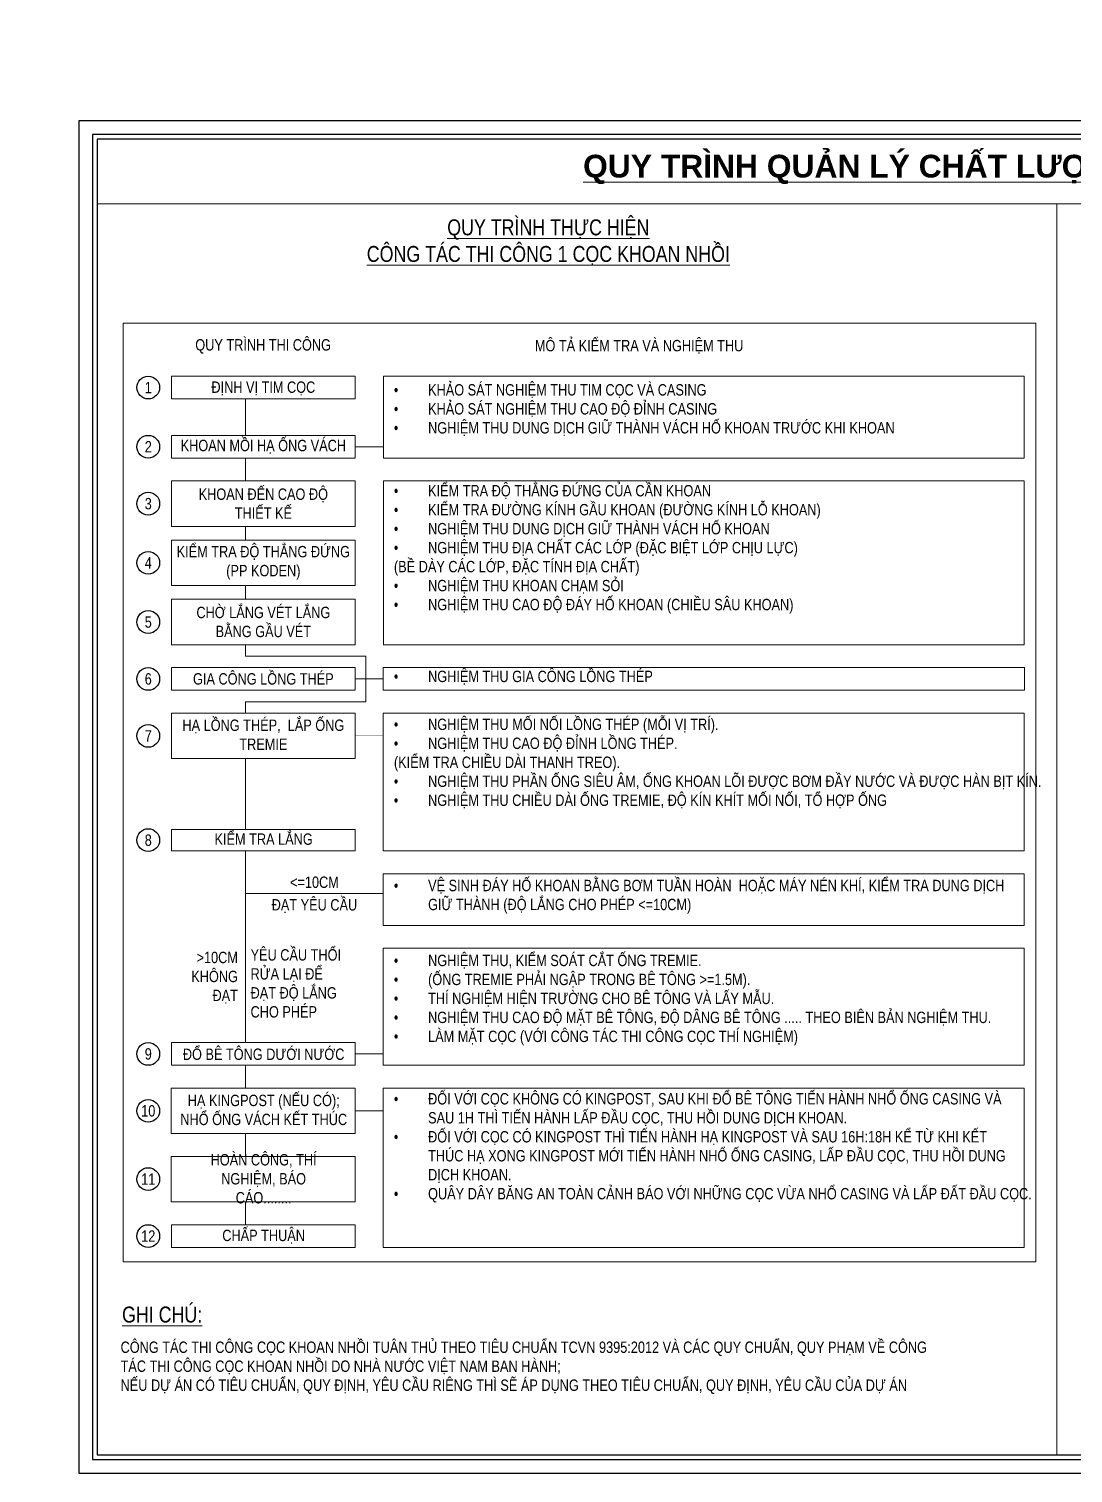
# Model space of a CAD drawing. Header units: millimetres. Extents: x -376071 to 28028791, y -269234 to 29325.
# Drawn here: x 151536 to 174471, y -148882 to -117163 of the extents above; entities that cross this region are included whole.
import ezdxf
from ezdxf.enums import TextEntityAlignment as Align

# ---------------------------------------------------------------- set-up
doc = ezdxf.new("R2010")
doc.units = ezdxf.units.MM
doc.header["$LTSCALE"] = 100
doc.set_wipeout_variables(frame=1)
doc.linetypes.add('CONTINOUS', pattern=[0])
for name, color, linetype in [('01. TEXT NOI DUNG', 7, 'Continuous'), ('01. TEXT TIEU DE', 7, 'Continuous'), ('03. HATCH 03', 5, 'Continuous')]:
    doc.layers.add(name, color=color, linetype=linetype)
doc.layers.add('02. NET KHUNG', color=7, linetype='CONTINOUS', lineweight=9)
doc.layers.add('0_TEXT', color=7, linetype='Continuous', lineweight=15)
doc.styles.add('Arial 0.8', font='arial_0.ttf', dxfattribs={"width": 0.8, "height": 250})
doc.styles.add('Arial 1.2', font='arial_0.ttf', dxfattribs={"width": 1.2, "height": 500})

# ---------------------------------------------------------------- blocks, each defined once
blk = doc.blocks.new('Tagnumber')
blk.add_wipeout([(0, 25), (1.4, 25), (2.1, 24.9), (2.6, 24.9), (3.4, 24.8), (4.1, 24.7), (4.7, 24.6), (5.3, 24.4), (5.7, 24.4), (6.3, 24.2), (6.9, 24), (7.7, 23.8), (8.5, 23.5), (9, 23.3), (9.9, 22.9), (10.7, 22.6), (11.5, 22.2), (12, 21.9), (12.6, 21.6), (13.1, 21.3), (13.5, 21), (13.9, 20.8), (14.4, 20.4), (14.9, 20.1), (15.4, 19.7), (15.9, 19.3), (16.6, 18.7), (17.3, 18.1), (17.9, 17.5), (18.4, 17), (18.9, 16.3), (19.5, 15.7), (19.8, 15.3), (20.1, 14.9), (20.3, 14.6), (20.8, 13.8), (21.1, 13.3), (21.4, 12.9), (21.9, 12.1), (22.1, 11.8), (22.5, 10.9), (22.8, 10.2), (23, 9.8), (23.3, 9.1), (23.5, 8.5), (23.7, 7.9), (23.9, 7.5), (24, 6.9), (24.2, 6.1), (24.4, 5.6), (24.5, 4.9), (24.6, 4.3), (24.7, 3.6), (24.8, 2.9), (24.9, 2.2), (24.9, 1.7), (25, 1), (25, 0.4), (25, -0.4), (25, -1.1), (24.9, -2), (24.9, -2.6), (24.8, -3.4), (24.6, -4.2), (24.5, -5.1), (24.3, -6.1), (24.1, -6.8), (23.8, -7.6), (23.5, -8.4), (23.1, -9.5), (22.8, -10.2), (22.5, -10.9), (22.1, -11.7), (21.8, -12.2), (21.4, -13), (21.1, -13.5), (20.6, -14.2), (20.2, -14.7), (19.8, -15.2), (19.4, -15.8), (18.9, -16.3), (18.5, -16.8), (17.9, -17.5), (17.4, -18), (16.8, -18.6), (16.3, -19), (15.5, -19.7), (14.9, -20.1), (14.3, -20.5), (13.6, -21), (13, -21.3), (12.1, -21.9), (11.6, -22.2), (11, -22.5), (10.5, -22.7), (10, -22.9), (9, -23.3), (8.3, -23.6), (7.6, -23.8), (7, -24), (6.4, -24.2), (5.3, -24.4), (4.3, -24.6), (3.3, -24.8), (2.6, -24.9), (1.8, -24.9), (1, -25), (0.3, -25), (-0.7, -25), (-1.6, -24.9), (-2.5, -24.9), (-3.6, -24.7), (-4.6, -24.6), (-5.6, -24.4), (-6.4, -24.2), (-7.5, -23.8), (-8.3, -23.6), (-9.1, -23.3), (-9.9, -23), (-10.5, -22.7), (-11.2, -22.4), (-11.9, -22), (-12.6, -21.6), (-13.4, -21.1), (-14, -20.7), (-14.7, -20.2), (-15.3, -19.8), (-15.8, -19.4), (-16.5, -18.8), (-17, -18.3), (-17.6, -17.8), (-18, -17.3), (-18.4, -16.9), (-19, -16.2), (-19.6, -15.5), (-20.2, -14.7), (-20.7, -13.9), (-21.2, -13.2), (-21.7, -12.3), (-22.1, -11.7), (-22.5, -10.8), (-22.8, -10.3), (-23.1, -9.5), (-23.5, -8.6), (-23.8, -7.6), (-24, -6.9), (-24.4, -5.6), (-24.5, -4.8), (-24.6, -4.3), (-24.8, -3.3), (-24.8, -2.8), (-24.9, -2.2), (-24.9, -1.7), (-25, -1.1), (-25, 0), (-25, 0.8), (-25, 1.5), (-24.9, 2.3), (-24.8, 3.1), (-24.7, 3.9), (-24.5, 4.7), (-24.3, 5.8), (-24.1, 6.8), (-23.7, 7.9), (-23.4, 8.7), (-23.1, 9.6), (-22.8, 10.2), (-22.5, 10.9), (-22.3, 11.3), (-21.9, 12), (-21.7, 12.5), (-21.2, 13.2), (-20.7, 14.1), (-20.2, 14.7), (-19.7, 15.4), (-19.1, 16.2), (-18.7, 16.6), (-18.2, 17.2), (-17.9, 17.5), (-17.5, 17.9), (-17.1, 18.2), (-16.7, 18.6), (-15.7, 19.4), (-15.1, 20), (-14.5, 20.4), (-13.9, 20.8), (-13.3, 21.2), (-12.5, 21.7), (-11.6, 22.1), (-10.7, 22.6), (-9.8, 23), (-8.7, 23.4), (-7.6, 23.8), (-6.1, 24.2), (-4.8, 24.5), (-3.9, 24.7), (-2.9, 24.8), (-1.3, 25), (-0.6, 25)])
blk.add_circle((0, 0), 25)
blk = doc.blocks.new('Tag number')
blk.add_blockref('Tagnumber', (0, 0))
at = {"style": 'Arial 0.8', "width": 0.8}
blk.add_attdef('TAGNUMBER', text='', height=25, dxfattribs=at).set_placement((0, 0), align=Align.MIDDLE_CENTER)
blk = doc.blocks.new('lo go hb')
at = {"linetype": 'ByBlock', "true_color": 0x047bfb}
h = blk.add_hatch(color=150, dxfattribs=at)
h.paths.add_polyline_path([(-524, 1333), (-820, 1038), (-229, 979)])
h.paths.add_polyline_path([(-229, 1629, -0.414208), (-524, 1333), (-229, 979)])
h.paths.add_polyline_path([(-229, 979), (-820, 1038), (-820, 329), (-229, 329)])
for points in [[(576, 359, -2.79063), (665, 251), (665, -174, -0.125559), (1049, -261, 1.726912), (-32, 359), (-32, -969, 2.465752), (665, -251), (665, -861, -2.79063), (576, -969)], [(-104, 249), (-943, 249, 2.465942), (-225, -448), (-835, -448, -2.792193), (-943, -359), (-104, -359)]]:
    blk.add_hatch(color=150, dxfattribs=at).paths.add_polyline_path(points)
at = {"color": 142}
blk.add_circle((1831, 979), 369, dxfattribs=at)
at = {"color": 142, "insert": (1698, 1197), "char_height": 416.19, "width": 1169.98, "attachment_point": 1}
blk.add_mtext('{\\fVNI-Helve|b0|i0|c0|p2;R}', dxfattribs=at)
blk = doc.blocks.new('Khung A3 COR3')
h = blk.add_hatch(color=256)
h.set_gradient(color1=(63, 127, 63), one_color=1, tint=1, name='INVCYLINDER')
h.paths.add_polyline_path([(366, 281), (416, 281), (416, 280), (366, 280)])
h = blk.add_hatch(color=256)
h.set_gradient(color1=(63, 127, 63), one_color=1, tint=1, name='INVCYLINDER')
h.paths.add_polyline_path([(366, 264), (416, 264), (416, 263), (366, 263)])
h = blk.add_hatch(color=256)
h.set_gradient(color1=(63, 127, 63), one_color=1, tint=1, name='INVCYLINDER')
h.paths.add_polyline_path([(366, 226), (416, 226), (416, 225), (366, 225)])
at = {"lineweight": 0, "true_color": 0xa40101}
h = blk.add_hatch(color=14, dxfattribs=at)
h.paths.add_polyline_path([(391, 219.79), (384.49, 213.28), (397.51, 213.28)])
h.paths.add_polyline_path([(387.59, 215.45), (391, 218.86), (394.41, 215.45)], flags=16)
h.paths.add_polyline_path([(388.57, 215.98), (391, 218.41), (393.43, 215.98)], flags=0)
for points in [[(394.73, 218.86), (394.52, 218.86), (394.52, 218.12, -0.0511), (393.77, 218.23, -0.180921), (392.94, 218.86), (392.71, 218.86, 0.200901), (393.72, 218.03, 0.056436), (394.6, 217.92), (394.73, 217.92)], [(396.11, 218.86), (395.17, 218.86, 0.414214), (394.84, 218.53), (394.84, 218.24, 0.414214), (395.17, 217.92), (396.11, 217.92), (396.11, 218.12), (395.17, 218.12, -0.414214), (395.05, 218.24), (395.05, 218.53, -0.414214), (395.17, 218.66), (396.11, 218.66)], [(396.85, 217.92), (396.89, 217.92, 0.401402), (397.34, 218.39), (396.87, 218.39), (396.87, 218.29), (397.24, 218.29, -4.537693), (397.18, 218.6), (397.29, 218.6, 1.731982)], [(397.82, 218.86), (397.45, 218.86), (397.45, 217.92), (397.55, 217.92), (397.55, 218.76), (397.82, 218.76, -1), (397.82, 218.37), (397.63, 218.37), (397.99, 217.92), (398.11, 217.92), (397.82, 218.28, 1)], [(399.37, 218.86), (399.27, 218.86), (399.27, 218.25, 1), (399.94, 218.25), (399.94, 218.86), (399.84, 218.86), (399.84, 218.25, -1), (399.37, 218.25)], [(397.3, 213.04), (384.7, 213.04), (385.02, 212.72), (396.98, 212.72)], [(388.5, 212.4), (388.07, 212.4), (388.07, 210.65), (387.71, 210.65), (385.96, 212.4), (385.34, 212.4), (387.53, 210.22), (388.5, 210.22)], [(390.89, 212.4), (390.46, 212.4), (390.46, 210.65), (389.37, 212.4), (388.72, 212.4), (388.72, 210.22), (389.15, 210.22), (389.15, 211.97), (390.25, 210.22), (390.89, 210.22)], [(393.29, 212.4), (391.11, 212.4), (391.11, 210.22), (393.29, 210.22), (393.29, 211.07), (392.86, 211.07), (392.86, 210.65), (391.54, 210.65), (391.54, 211.95), (392.86, 211.95), (392.86, 211.53), (393.29, 211.53)], [(396.66, 212.4), (393.51, 212.4), (393.51, 210.22), (394.47, 210.22), (395.33, 211.07), (394.71, 211.07), (394.29, 210.65), (393.94, 210.65), (393.94, 211.95), (395.59, 211.95), (395.17, 211.53), (395.78, 211.53)]]:
    blk.add_hatch(color=14, dxfattribs=at).paths.add_polyline_path(points)
h = blk.add_hatch(color=14, dxfattribs=at)
h.paths.add_polyline_path([(398.22, 218.39, 1), (399.16, 218.39, 1)])
h.paths.add_polyline_path([(399.07, 218.39, -1), (398.32, 218.39, -1)], flags=16)
h = blk.add_hatch(color=14, dxfattribs=at)
h.paths.add_polyline_path([(400.42, 218.86), (400.05, 218.86), (400.05, 217.92), (400.14, 217.92), (400.14, 218.28), (400.42, 218.28, 1)])
h.paths.add_polyline_path([(400.14, 218.76), (400.42, 218.76, -1), (400.42, 218.37), (400.14, 218.37)], flags=16)
h = blk.add_hatch(color=14, dxfattribs=at)
h.paths.add_polyline_path([(394.15, 209.9), (387.85, 209.9), (391, 206.76)])
h.paths.add_polyline_path([(391.47, 208.29, -1), (390.53, 208.29, -1)], flags=16)
h = blk.add_hatch(color=256)
h.set_gradient(color1=(63, 127, 63), one_color=1, tint=1, name='INVCYLINDER')
h.paths.add_polyline_path([(366, 188), (416, 188), (416, 187), (366, 187)])
h = blk.add_hatch(color=256)
h.set_gradient(color1=(63, 127, 63), one_color=1, tint=1, name='INVCYLINDER')
h.paths.add_polyline_path([(366, 150), (416, 150), (416, 149), (366, 149)])
h = blk.add_hatch(color=256)
h.set_gradient(color1=(63, 127, 63), one_color=1, tint=1, name='INVCYLINDER')
h.paths.add_polyline_path([(366, 150), (416, 150), (416, 149), (366, 149)])
h = blk.add_hatch(color=256)
h.set_gradient(color1=(63, 127, 63), one_color=1, tint=1, name='INVCYLINDER')
h.paths.add_polyline_path([(366, 138), (416, 138), (416, 137), (366, 137)])
h = blk.add_hatch(color=256)
h.set_gradient(color1=(63, 127, 63), one_color=1, tint=1, name='INVCYLINDER')
h.paths.add_polyline_path([(366, 138), (416, 138), (416, 137), (366, 137)])
h = blk.add_hatch(color=256)
h.set_gradient(color1=(63, 127, 63), one_color=1, tint=1, name='INVCYLINDER')
h.paths.add_polyline_path([(366, 126), (416, 126), (416, 125), (366, 125)])
h = blk.add_hatch(color=256)
h.set_gradient(color1=(63, 127, 63), one_color=1, tint=1, name='INVCYLINDER')
h.paths.add_polyline_path([(366, 126), (416, 126), (416, 125), (366, 125)])
h = blk.add_hatch(color=256)
h.set_gradient(color1=(63, 127, 63), one_color=1, tint=1, name='INVCYLINDER')
h.paths.add_polyline_path([(366, 114), (416, 114), (416, 113), (366, 113)])
h = blk.add_hatch(color=256)
h.set_gradient(color1=(63, 127, 63), one_color=1, tint=1, name='INVCYLINDER')
h.paths.add_polyline_path([(366, 114), (416, 114), (416, 113), (366, 113)])
h = blk.add_hatch(color=256)
h.set_gradient(color1=(63, 127, 63), one_color=1, tint=1, name='INVCYLINDER')
h.paths.add_polyline_path([(366, 92), (416, 92), (416, 91), (366, 91)])
h = blk.add_hatch(color=256)
h.set_gradient(color1=(63, 127, 63), one_color=1, tint=1, name='INVCYLINDER')
h.paths.add_polyline_path([(366, 92), (416, 92), (416, 91), (366, 91)])
h = blk.add_hatch(color=256)
h.set_gradient(color1=(63, 127, 63), one_color=1, tint=1, name='INVCYLINDER')
h.paths.add_polyline_path([(366, 70), (416, 70), (416, 69), (366, 69)])
h = blk.add_hatch(color=256)
h.set_gradient(color1=(63, 127, 63), one_color=1, tint=1, name='INVCYLINDER')
h.paths.add_polyline_path([(366, 70), (416, 70), (416, 69), (366, 69)])
h = blk.add_hatch(color=256)
h.set_gradient(color1=(63, 127, 63), one_color=1, tint=1, name='INVCYLINDER')
h.paths.add_polyline_path([(366, 48), (416, 48), (416, 47), (366, 47)])
h = blk.add_hatch(color=256)
h.set_gradient(color1=(63, 127, 63), one_color=1, tint=1, name='INVCYLINDER')
h.paths.add_polyline_path([(366, 48), (416, 48), (416, 47), (366, 47)])
h = blk.add_hatch(color=256)
h.set_gradient(color1=(63, 127, 63), one_color=1, tint=1, name='INVCYLINDER')
h.paths.add_polyline_path([(366, 26), (416, 26), (416, 25), (366, 25)])
h = blk.add_hatch(color=256)
h.set_gradient(color1=(63, 127, 63), one_color=1, tint=1, name='INVCYLINDER')
h.paths.add_polyline_path([(366, 26), (416, 26), (416, 25), (366, 25)])
h = blk.add_hatch(color=256)
h.set_gradient(color1=(63, 127, 63), one_color=1, tint=1, name='INVCYLINDER')
h.paths.add_polyline_path([(366, 15), (416, 15), (416, 14), (366, 14)])
h = blk.add_hatch(color=256)
h.set_gradient(color1=(63, 127, 63), one_color=1, tint=1, name='INVCYLINDER')
h.paths.add_polyline_path([(366, 15), (416, 15), (416, 14), (366, 14)])
at = {"color": 12, "lineweight": 0}
for p, q in [((391, 219.79), (384.49, 213.28)), ((397.51, 213.28), (391, 219.79)), ((387.59, 215.45), (391, 218.86)), ((388.57, 215.98), (391, 218.41)), ((393.43, 215.98), (388.57, 215.98)), ((391, 218.86), (394.41, 215.45)), ((391, 218.41), (393.43, 215.98)), ((392.94, 218.86), (392.71, 218.86)), ((394.73, 218.86), (394.52, 218.86)), ((394.52, 218.86), (394.52, 218.12)), ((394.6, 217.92), (394.73, 217.92)), ((394.73, 217.92), (394.73, 218.86)), ((394.84, 218.53), (394.84, 218.24)), ((395.05, 218.24), (395.05, 218.53)), ((396.11, 218.86), (395.17, 218.86)), ((395.17, 218.66), (396.11, 218.66)), ((396.11, 218.12), (395.17, 218.12)), ((395.17, 217.92), (396.11, 217.92)), ((396.11, 218.66), (396.11, 218.86)), ((396.11, 217.92), (396.11, 218.12)), ((396.85, 217.92), (396.89, 217.92)), ((397.34, 218.39), (396.87, 218.39)), ((396.87, 218.39), (396.87, 218.29)), ((396.87, 218.29), (397.24, 218.29)), ((397.18, 218.6), (397.29, 218.6)), ((397.82, 218.86), (397.45, 218.86)), ((397.45, 218.86), (397.45, 217.92)), ((397.45, 217.92), (397.55, 217.92)), ((397.55, 217.92), (397.55, 218.76)), ((397.55, 218.76), (397.82, 218.76)), ((397.82, 218.37), (397.63, 218.37)), ((397.63, 218.37), (397.99, 217.92)), ((398.11, 217.92), (397.82, 218.28)), ((397.99, 217.92), (398.11, 217.92)), ((399.37, 218.86), (399.27, 218.86)), ((399.27, 218.86), (399.27, 218.25)), ((399.37, 218.25), (399.37, 218.86)), ((399.94, 218.86), (399.84, 218.86)), ((399.84, 218.86), (399.84, 218.25)), ((399.94, 218.25), (399.94, 218.86)), ((400.42, 218.86), (400.05, 218.86)), ((400.05, 218.86), (400.05, 217.92)), ((400.05, 217.92), (400.14, 217.92)), ((400.14, 218.76), (400.42, 218.76)), ((400.14, 218.37), (400.14, 218.76)), ((400.42, 218.37), (400.14, 218.37)), ((400.14, 217.92), (400.14, 218.28)), ((400.14, 218.28), (400.42, 218.28)), ((384.49, 213.28), (397.51, 213.28)), ((397.3, 213.04), (384.7, 213.04)), ((384.7, 213.04), (385.02, 212.72)), ((385.02, 212.72), (396.98, 212.72)), ((394.41, 215.45), (387.59, 215.45)), ((396.98, 212.72), (397.3, 213.04)), ((385.96, 212.4), (385.34, 212.4)), ((385.34, 212.4), (387.53, 210.22)), ((387.71, 210.65), (385.96, 212.4)), ((387.53, 210.22), (388.5, 210.22)), ((388.07, 210.65), (387.71, 210.65)), ((388.5, 212.4), (388.07, 212.4)), ((388.07, 212.4), (388.07, 210.65)), ((388.5, 210.22), (388.5, 212.4)), ((389.37, 212.4), (388.72, 212.4)), ((388.72, 212.4), (388.72, 210.22)), ((388.72, 210.22), (389.15, 210.22)), ((389.15, 210.22), (389.15, 211.97)), ((389.15, 211.97), (390.25, 210.22)), ((390.46, 210.65), (389.37, 212.4)), ((390.25, 210.22), (390.89, 210.22)), ((390.89, 212.4), (390.46, 212.4)), ((390.46, 212.4), (390.46, 210.65)), ((390.89, 210.22), (390.89, 212.4)), ((393.29, 212.4), (391.11, 212.4)), ((391.11, 212.4), (391.11, 210.22)), ((391.11, 210.22), (393.29, 210.22)), ((391.54, 210.65), (391.54, 211.95)), ((391.54, 211.95), (392.86, 211.95)), ((392.86, 210.65), (391.54, 210.65)), ((392.86, 211.95), (392.86, 211.53)), ((392.86, 211.53), (393.29, 211.53)), ((393.29, 211.07), (392.86, 211.07)), ((392.86, 211.07), (392.86, 210.65)), ((393.29, 211.53), (393.29, 212.4)), ((393.29, 210.22), (393.29, 211.07)), ((396.66, 212.4), (393.51, 212.4)), ((393.51, 212.4), (393.51, 210.22)), ((393.51, 210.22), (394.47, 210.22)), ((393.94, 210.65), (393.94, 211.95)), ((393.94, 211.95), (395.59, 211.95)), ((394.29, 210.65), (393.94, 210.65)), ((394.71, 211.07), (394.29, 210.65)), ((394.47, 210.22), (395.33, 211.07)), ((395.33, 211.07), (394.71, 211.07)), ((395.59, 211.95), (395.17, 211.53)), ((395.17, 211.53), (395.78, 211.53)), ((395.78, 211.53), (396.66, 212.4))]:
    blk.add_line(p, q, dxfattribs=at)
at = {"ltscale": 2000}
for points in [[(420, 0), (420, 297), (0, 297), (0, 0)], [(417, 3), (417, 294), (3, 294), (3, 3)], [(365, 4), (365, 293), (4, 293), (4, 4)], [(416, 293), (366, 293), (366, 4), (416, 4)]]:
    blk.add_lwpolyline(points, close=True, dxfattribs=at)
at = {"color": 7, "flags": 128}
for points in [[(366, 281), (416, 281), (416, 280), (366, 280), (366, 281)], [(366, 264), (416, 264), (416, 263), (366, 263), (366, 264)], [(366, 226), (416, 226), (416, 225), (366, 225), (366, 226)], [(366, 188), (416, 188), (416, 187), (366, 187), (366, 188)], [(366, 150), (416, 150), (416, 149), (366, 149), (366, 150)], [(366, 150), (416, 150), (416, 149), (366, 149), (366, 150)], [(366, 138), (416, 138), (416, 137), (366, 137), (366, 138)], [(366, 138), (416, 138), (416, 137), (366, 137), (366, 138)], [(366, 126), (416, 126), (416, 125), (366, 125), (366, 126)], [(366, 126), (416, 126), (416, 125), (366, 125), (366, 126)], [(366, 114), (416, 114), (416, 113), (366, 113), (366, 114)], [(366, 114), (416, 114), (416, 113), (366, 113), (366, 114)], [(366, 92), (416, 92), (416, 91), (366, 91), (366, 92)], [(366, 92), (416, 92), (416, 91), (366, 91), (366, 92)], [(366, 70), (416, 70), (416, 69), (366, 69), (366, 70)], [(366, 70), (416, 70), (416, 69), (366, 69), (366, 70)], [(366, 48), (416, 48), (416, 47), (366, 47), (366, 48)], [(366, 48), (416, 48), (416, 47), (366, 47), (366, 48)], [(366, 26), (416, 26), (416, 25), (366, 25), (366, 26)], [(366, 26), (416, 26), (416, 25), (366, 25), (366, 26)], [(366, 15), (416, 15), (416, 14), (366, 14), (366, 15)], [(366, 15), (416, 15), (416, 14), (366, 14), (366, 15)]]:
    blk.add_lwpolyline(points, dxfattribs=at)
at = {"color": 7, "lineweight": 15, "flags": 128}
for points in [[(366, 276), (416, 276)], [(371, 276), (371, 264)], [(381, 276), (381, 264)], [(366, 272), (416, 272)], [(366, 268), (416, 268)]]:
    blk.add_lwpolyline(points, dxfattribs=at)
at = {"color": 12, "lineweight": 0}
blk.add_lwpolyline([(387.85, 209.9), (394.15, 209.9), (391, 206.76)], close=True, dxfattribs=at)
blk.add_circle((391, 208.29), 0.465, dxfattribs=at)
for centre, radius, start, end in [((394.2, 219.65), 1.69, 208.0594, 253.4977), ((394.2, 219.65), 1.49, 212.3021, 253.3223), ((394.66, 221.85), 3.94, 256.1245, 269.045), ((394.66, 221.85), 3.73, 256.1971, 267.8982), ((395.17, 218.53), 0.326, 90, 180), ((395.17, 218.24), 0.326, 180, 270), ((395.17, 218.53), 0.123, 90, 180), ((395.17, 218.24), 0.123, 180, 270), ((396.87, 218.39), 0.47, 27.4864, 267.4825), ((396.87, 218.39), 0.376, 35.2344, 345.5225), ((396.87, 218.39), 0.47, 272.5175, 0), ((397.82, 218.57), 0.29, 270, 90), ((397.82, 218.57), 0.196, 270, 90), ((398.69, 218.39), 0.47, 0, 180), ((398.69, 218.39), 0.47, 180, 0), ((398.69, 218.39), 0.376, 0, 180), ((398.69, 218.39), 0.376, 180, 0), ((399.6, 218.25), 0.333, 180, 0), ((399.6, 218.25), 0.239, 180, 0), ((400.42, 218.57), 0.29, 270, 90), ((400.42, 218.57), 0.196, 270, 90)]:
    blk.add_arc(centre, radius, start, end, dxfattribs=at)
at = {"color": 7, "lineweight": 0, "xscale": 0.003336270388982869, "yscale": 0.003336270388982869, "zscale": 0.003336270388982869}
blk.add_blockref('lo go hb', (391.05, 175.92), dxfattribs=at)
at = {"style": 'Arial 0.8', "width": 0.8}
blk.add_attdef('TENBANVE_001', (387.9, 33.5), '', height=2.5, dxfattribs=at)
blk.add_attdef('SOHIEU', text='', height=2.5, dxfattribs=at).set_placement((391, 7.25), align=Align.MIDDLE_CENTER)
at = {"layer": '03. HATCH 03', "color": 7, "lineweight": 15, "char_height": 1.75, "attachment_point": 1, "style": 'Arial 0.8'}
for s, insert, width in [('CHỦ ĐẦU TƯ', (368, 261.76), 14.872), ('ĐƠN VỊ TƯ VẤN', (368, 223.76), 18.2895), ('NHÀ THẦU THI CÔNG', (368, 185.76), 24.3084), ('QUẢN LÝ KỸ THUẬT', (368, 147.76), 23.1325), ('LẬP BIỆN PHÁP', (368, 135.76), 23.1325), ('TRIỂN KHAI', (368, 123.76), 23.1325), ('\\pt15.75;TÊN DỰ ÁN', (368, 111.76), 23.1325), ('\\pt15.75;CÔNG TRÌNH', (368, 89.76), 23.1325), ('\\pt15.75;GÓI THẦU', (368, 67.76), 23.1325), ('\\pt15.75;TÊN BẢN VẼ', (368, 45.76), 23.1325), ('\\pt15.75;NGÀY HOÀN THÀNH', (368, 23.76), 23.1325), ('\\pt15.75;SỐ HIỆU BẢN VẼ', (368, 12.76), 23.1325)]:
    blk.add_mtext(s, dxfattribs=dict(at, insert=insert, width=width))
at = {"layer": '0_TEXT', "color": 7, "lineweight": 15, "attachment_point": 5, "style": 'Arial 0.8'}
for s, insert, char_height, width in [('HỒ SƠ BIỆN PHÁP THI CÔNG \\PDỰ THẦU ', (391, 287), 2.5, 50), ('HIỆU CHỈNH', (391, 278), 2, 50), ('CÔNG TY CP ĐẦU TƯ PHÁT TRIỂN VÀ XÂY DỰNG THÀNH ĐÔ', (391, 239), 2.5, 50), ('Số 36 Hoàng Cầu, Chợ Dừa, Đống Đa, Hà Nội\\PTel: (04) 371 88555^I- Fax: (04) 371 88686', (391, 230), 1.75, 50), ('TỔNG CÔNG TY TƯ VẤN XÂY DỰNG VIỆT NAM-CTCP', (391, 201), 2.5, 50), ('243A, Đê La Thành, Đống Đa, Hà Nội\\PTel: (04) 37667470 ^IFax: (04) 37667464', (391, 192), 1.75, 50), ('CÔNG TY CỔ PHẦN TẬP ĐOÀN \\PXÂY DỰNG HÒA BÌNH', (391, 163), 2.5, 50), ('\\pt40.25;235 Võ Thị Sáu, Quận 3, TP.Hồ Chí Minh \\PTel: 08.9325030 | Fax: 08.9325221', (391, 154), 1.75, 50), ('^ILÊ PHƯỚC ĐỨC', (391, 141.75), 2.5, 50), ('^INGUYỄN VIẾT DŨNG', (391, 129.75), 2.5, 50), ('^INGUYỄN VIẾT DŨNG', (391, 117.75), 2.5, 50), ('KHU NGHỈ DƯỠNG VÀ \\PNHÀ Ở CAO CẤP THE EMPIRE', (391, 102.75), 2.5, 50), ('Trường Sa, Q. Ngũ Hành Sơn, TP. Đà Nẵng', (391, 94.5), 1.75, 50), ('TÒA NHÀ CĂN HỘ KHÁCH SẠN \\PCỔ CÒ 3', (391, 78.75), 2.5, 50), ('THI CÔNG BÊ TÔNG CỐT THÉP, XÂY TRÁT, CHỐNG THẤM VÀ SƠN NƯỚC MẶT NGOÀI', (390.75, 56.75), 2.5, 45.5), ('20/11/2017', (391, 18.25), 2.5, 50)]:
    blk.add_mtext(s, dxfattribs=dict(at, insert=insert, char_height=char_height, width=width))

msp = doc.modelspace()

# ---------------------------------------------------------------- linework, layer by layer
at = {"layer": '02. NET KHUNG'}
for p, q in [((156294.5, -125289.9, -881.1), (156294.5, -126089.9, -881.1)), ((158703.5, -126339.9, -881.1), (159326.5, -126339.9, -881.1)), ((156294.5, -126589.9, -881.1), (156294.5, -127089.9, -881.1)), ((156294.5, -128089.9, -881.1), (156294.5, -128389.9, -881.1)), ((156294.5, -129389.9, -881.1), (156294.5, -129689.9, -881.1)), ((158703.5, -131439.9, -881.1), (159319, -131439.9, -881.1)), ((156293, -133189.9, -881.1), (156293, -134742.9, -881.1)), ((156293, -135217, -881.1), (156293, -139425.3, -881.1)), ((156293, -136154.3, -881.1), (159320.1, -136154.3, -881.1)), ((158703.5, -139675.3, -881.1), (159323.8, -139675.3, -881.1)), ((156293, -139925.3, -881.1), (156293, -140425.3, -881.1)), ((158703.5, -140925.3, -881.1), (159323.4, -140925.3, -881.1)), ((156293, -141425.3, -881.1), (156293, -141925.3, -881.1)), ((156293, -142925.3, -881.1), (156293, -143425.3, -881.1))]:
    msp.add_line(p, q, dxfattribs=at)
at = {"layer": '02. NET KHUNG', "elevation": -881.1}
for points in [[(153610.1, -123629.5), (173652.4, -123629.5), (173652.4, -144238.1), (153610.1, -144238.1)], [(154668.5, -124789.9), (158703.5, -124789.9), (158703.5, -125289.9), (154668.5, -125289.9)], [(159326.5, -124789.9), (173396.7, -124789.9), (173396.7, -126589.9), (159326.5, -126589.9)], [(154668.5, -126089.9), (158703.5, -126089.9), (158703.5, -126589.9), (154668.5, -126589.9)], [(154668.5, -127089.9), (158703.5, -127089.9), (158703.5, -128089.9), (154668.5, -128089.9)], [(159323.6, -127089.9), (173396.7, -127089.9), (173396.7, -130689.9), (159323.6, -130689.9)], [(154668.5, -128389.9), (158703.5, -128389.9), (158703.5, -129389.9), (154668.5, -129389.9)], [(154668.5, -129689.9), (158703.5, -129689.9), (158703.5, -130689.9), (154668.5, -130689.9)], [(154668.5, -131189.9), (158703.5, -131189.9), (158703.5, -131689.9), (154668.5, -131689.9)], [(159318.4, -131189.9), (173400.9, -131189.9), (173400.9, -131689.9), (159318.4, -131689.9)], [(154668.5, -132189.9), (158703.5, -132189.9), (158703.5, -133189.9), (154668.5, -133189.9)], [(159316, -132189.9), (173396.7, -132189.9), (173396.7, -135217), (159316, -135217)], [(154668.5, -134742.9), (158703.5, -134742.9), (158703.5, -135217), (154668.5, -135217)], [(159318.5, -135717), (173396.7, -135717), (173396.7, -136856), (159318.5, -136856)], [(159319.2, -137356), (173396.9, -137356), (173396.9, -139925.3), (159319.2, -139925.3)], [(154668.5, -139425.3), (158703.5, -139425.3), (158703.5, -139925.3), (154668.5, -139925.3)], [(154665, -140425.3), (158699.9, -140425.3), (158699.9, -141425.3), (154665, -141425.3)], [(159320.1, -140425.3), (173396.7, -140425.3), (173396.7, -143925.3), (159320.1, -143925.3)], [(154665, -141925.3), (158699.9, -141925.3), (158699.9, -142925.3), (154665, -142925.3)], [(154668.5, -143425.3), (158703.5, -143425.3), (158703.5, -143925.3), (154668.5, -143925.3)]]:
    msp.add_lwpolyline(points, close=True, dxfattribs=at)
at = {"layer": '02. NET KHUNG', "const_width": 2.47, "elevation": -881.1}
for points in [[(158703.5, -127722.3), (159320.9, -127722.3)], [(158703.5, -132689.9), (159323.7, -132689.9)]]:
    msp.add_lwpolyline(points, dxfattribs=at)
at = {"layer": '02. NET KHUNG', "elevation": -881.1}
msp.add_lwpolyline([(156294.5, -130689.9), (156294.5, -130939.9), (158936.4, -130939.9), (158936.4, -131939.9), (156293, -131939.9), (156293, -132189.9)], dxfattribs=at)

# ---------------------------------------------------------------- texts
at = {"layer": '01. TEXT NOI DUNG', "lineweight": 0, "char_height": 250, "style": 'Arial 0.8'}
for s, insert, width, attachment_point in [('QUY TRÌNH THI CÔNG', (156680.9, -124136.3), 3763.003, 5), ('MÔ TẢ KIỂM TRA VÀ NGHIỆM THU', (164939, -124146.9), 5295.504, 5), ('ĐỊNH VỊ TIM CỌC', (156686, -125058.7, -881.1), 2670.383, 5), ('\\pi-750,l750,t750;{\\fSymbol|b0|i0|c2|p18;·^I}KHẢO SÁT NGHIỆM THU TIM CỌC VÀ CASING\\P{\\fSymbol|b0|i0|c2|p18;·^I}KHẢO SÁT NGHIỆM THU CAO ĐỘ ĐỈNH CASING\\P{\\fSymbol|b0|i0|c2|p18;·^I}NGHIỆM THU DUNG DỊCH GIỮ THÀNH VÁCH HỐ KHOAN TRƯỚC KHI KHOAN', (159554.2, -124965.5, -881.1), 13428.574, 1), ('KHOAN MỒI HẠ ỐNG VÁCH', (156686, -126339.9, -881.1), 4034.984, 5), ('KHOAN ĐẾN CAO ĐỘ THIẾT KẾ', (156686, -127589.9, -881.1), 3376.739, 5), ('\\pi-750,l750,t750;{\\fSymbol|b0|i0|c2|p18;·^I}KIỂM TRA ĐỘ THẲNG ĐỨNG CỦA CẦN KHOAN\\P{\\fSymbol|b0|i0|c2|p18;·^I}KIỂM TRA ĐƯỜNG KÍNH GẦU KHOAN (ĐƯỜNG KÍNH LỖ KHOAN)\\P{\\fSymbol|b0|i0|c2|p18;·^I}NGHIỆM THU DUNG DỊCH GIỮ THÀNH VÁCH HỐ KHOAN\\P{\\fSymbol|b0|i0|c2|p18;·^I}NGHIỆM THU ĐỊA CHẤT CÁC LỚP (ĐẶC BIỆT LỚP CHỊU LỰC)\\P(BỀ DÀY CÁC LỚP, ĐẶC TÍNH ĐỊA CHẤT)\\P{\\fSymbol|b0|i0|c2|p18;·^I}NGHIỆM THU KHOAN CHẠM SỎI\\P{\\fSymbol|b0|i0|c2|p18;·^I}NGHIỆM THU CAO ĐỘ ĐÁY HỐ KHOAN (CHIỀU SÂU KHOAN)', (159554.2, -127180.8, -881.1), 13500.309, 1), ('KIỂM TRA ĐỘ THẲNG ĐỨNG\\P(PP KODEN)', (156686, -128889.9, -881.1), 4034.984, 5), ('CHỜ LẮNG VÉT LẮNG BẰNG GẦU VÉT', (156686, -130189.9, -881.1), 3376.739, 5), ('GIA CÔNG LỒNG THÉP', (156686, -131439.9, -881.1), 3650.148, 5), ('\\pi-750,l750,t750;{\\fSymbol|b0|i0|c2|p18;·^I}NGHIỆM THU GIA CÔNG LỒNG THÉP', (159554.2, -131258.7, -881.1), 10940.867, 1), ('HẠ LỒNG THÉP,  LẮP ỐNG TREMIE', (156686, -132664.9, -881.1), 4008.448, 5), ('\\pi-750,l750,t750;{\\fSymbol|b0|i0|c2|p18;·^I}NGHIỆM THU MỐI NỐI LỒNG THÉP (MỖI VỊ TRÍ). \\P{\\fSymbol|b0|i0|c2|p18;·^I}NGHIỆM THU CAO ĐỘ ĐỈNH LỒNG THÉP. \\P(KIỂM TRA CHIỀU DÀI THANH TREO). \\P{\\fSymbol|b0|i0|c2|p18;·^I}NGHIỆM THU PHẦN ỐNG SIÊU ÂM, ỐNG KHOAN LÕI ĐƯỢC BƠM ĐẦY NƯỚC VÀ ĐƯỢC HÀN BỊT KÍN. \\P{\\fSymbol|b0|i0|c2|p18;·^I}NGHIỆM THU CHIỀU DÀI ỐNG TREMIE, ĐỘ KÍN KHÍT MỐI NỐI, TỔ HỢP ỐNG', (159554.2, -132311.4, -881.1), 13480.074, 1), ('KIỂM TRA LẮNG', (156692.2, -134958.9, -881.1), 4008.448, 5), ('<=10CM ', (157808, -135906, -881.1), 4008.448, 5), ('\\pi-750,l750,t750;{\\fSymbol|b0|i0|c2|p18;·^I}VỆ SINH ĐÁY HỐ KHOAN BẰNG BƠM TUẦN HOÀN  HOẶC MÁY NÉN KHÍ, KIỂM TRA DUNG DỊCH GIỮ THÀNH (ĐỘ LẮNG CHO PHÉP <=10CM)', (159554.2, -135851.2, -881.1), 13535.365, 1), ('ĐẠT YÊU CẦU', (157808, -136427.7, -881.1), 4008.448, 5), ('YÊU CẦU THỔI RỬA LẠI ĐỂ ĐẠT ĐỘ LẮNG CHO PHÉP', (156405.4, -137375.2, -881.1), 2083.025, 1), ('>10CM\\PKHÔNG ĐẠT ', (156127.5, -137431.6, -881.1), 1202.796, 3), ('\\pi-750,l750,t750;{\\fSymbol|b0|i0|c2|p18;·^I}NGHIỆM THU, KIỂM SOÁT CẮT ỐNG TREMIE. \\P{\\fSymbol|b0|i0|c2|p18;·^I}(ỐNG TREMIE PHẢI NGẬP TRONG BÊ TÔNG >=1.5M). \\P{\\fSymbol|b0|i0|c2|p18;·^I}THÍ NGHIỆM HIỆN TRƯỜNG CHO BÊ TÔNG VÀ LẤY MẪU. \\P{\\fSymbol|b0|i0|c2|p18;·^I}NGHIỆM THU CAO ĐỘ MẶT BÊ TÔNG, ĐỘ DÂNG BÊ TÔNG ..... THEO BIÊN BẢN NGHIỆM THU. \\P{\\fSymbol|b0|i0|c2|p18;·^I}LÀM MẶT CỌC (VỚI CÔNG TÁC THI CÔNG CỌC THÍ NGHIỆM)', (159554.2, -137497.2, -881.1), 13615.251, 1), ('ĐỔ BÊ TÔNG DƯỚI NƯỚC', (156692.2, -139684.4, -881.1), 4008.448, 5), ('HẠ KINGPOST (NẾU CÓ); NHỔ ỐNG VÁCH KẾT THÚC', (156694.6, -140906.9, -881.1), 3737.746, 5), ('\\pi-750,l750,t750;{\\fSymbol|b0|i0|c2|p18;·^I}ĐỐI VỚI CỌC KHÔNG CÓ KINGPOST, SAU KHI ĐỔ BÊ TÔNG TIẾN HÀNH NHỔ ỐNG CASING VÀ SAU 1H THÌ TIẾN HÀNH LẤP ĐẦU CỌC, THU HỒI DUNG DỊCH KHOAN. \\P{\\fSymbol|b0|i0|c2|p18;·^I}ĐỐI VỚI CỌC CÓ KINGPOST THÌ TIẾN HÀNH HẠ KINGPOST VÀ SAU 16H:18H KỂ TỪ KHI KẾT THÚC HẠ XONG KINGPOST MỚI TIẾN HÀNH NHỔ ỐNG CASING, LẤP ĐẦU CỌC, THU HỒI DUNG DỊCH KHOAN. \\P{\\fSymbol|b0|i0|c2|p18;·^I}QUÂY DÂY BĂNG AN TOÀN CẢNH BÁO VỚI NHỮNG CỌC VỪA NHỔ CASING VÀ LẤP ĐẤT ĐẦU CỌC.', (159554.2, -140536, -881.1), 13446.877, 1), ('HOÀN CÔNG, THÍ NGHIỆM, BÁO CÁO........', (156692.2, -142418.7, -881.1), 3133.542, 5), ('CHẤP THUẬN', (156692.2, -143688.7, -881.1), 4008.448, 5), ('CÔNG TÁC THI CÔNG CỌC KHOAN NHỒI TUÂN THỦ THEO TIÊU CHUẨN TCVN 9395:2012 VÀ CÁC QUY CHUẨN, QUY PHẠM VỀ CÔNG TÁC THI CÔNG CỌC KHOAN NHỒI DO NHÀ NƯỚC VIỆT NAM BAN HÀNH; {\\H1.4725x; }\\PNẾU DỰ ÁN CÓ TIÊU CHUẨN, QUY ĐỊNH, YÊU CẦU RIÊNG THÌ SẼ ÁP DỤNG THEO TIÊU CHUẨN, QUY ĐỊNH, YÊU CẦU CỦA DỰ ÁN{\\H1.9817x; }', (153550.5, -145991.9), 17806.885, 1)]:
    msp.add_mtext(s, dxfattribs=dict(at, insert=insert, width=width, attachment_point=attachment_point))
at = {"layer": '01. TEXT TIEU DE', "insert": (-105251.1, -119277.8), "char_height": 2100, "width": 28132992.012, "attachment_point": 4, "style": 'Arial 0.8', "bg_fill": 2}
msp.add_mtext('\\A1;{\\LGHI CHÚ }:', dxfattribs=at)
at = {"layer": '01. TEXT TIEU DE', "lineweight": 0, "insert": (153583, -145223.9), "char_height": 350, "width": 2233.248, "attachment_point": 1, "style": 'Arial 0.8'}
msp.add_mtext('{\\LGHI CHÚ:}', dxfattribs=at)

# ---------------------------------------------------------------- next in the draw order: block references
at = {"xscale": 10, "yscale": 10, "zscale": 10}
for p, values in [((154158.6, -125039.9, -881.1), {'TAGNUMBER': '1'}), ((154158.6, -126339.9, -881.1), {'TAGNUMBER': '2'}), ((154158.6, -127589.9, -881.1), {'TAGNUMBER': '3'}), ((154158.6, -128889.9, -881.1), {'TAGNUMBER': '4'}), ((154158.6, -130189.9, -881.1), {'TAGNUMBER': '5'}), ((154158.6, -131439.9, -881.1), {'TAGNUMBER': '6'}), ((154158.6, -132689.9, -881.1), {'TAGNUMBER': '7'}), ((154158.6, -134980, -881.1), {'TAGNUMBER': '8'}), ((154158.6, -139675.3, -881.1), {'TAGNUMBER': '9'}), ((154158.6, -140925.3, -881.1), {'TAGNUMBER': '10'}), ((154158.6, -142425.3, -881.1), {'TAGNUMBER': '11'}), ((154158.6, -143675.3, -881.1), {'TAGNUMBER': '12'})]:
    msp.add_blockref('Tag number', p, dxfattribs=at).add_auto_attribs(values)

# ---------------------------------------------------------------- next in the draw order: texts
at = {"layer": '01. TEXT TIEU DE', "insert": (-368039.7, -119277.8), "char_height": 2100, "width": 28132992.012, "attachment_point": 4, "style": 'Arial 0.8', "bg_fill": 2}
msp.add_mtext('\\A1;{\\LGHI CHÚ }:', dxfattribs=at)

# ---------------------------------------------------------------- next in the draw order: linework, layer by layer
at = {"layer": '02. NET KHUNG', "ltscale": 10}
for p, q in [((153032.8, -121006, -881.1), (171266.8, -121006, -881.1)), ((171266.8, -121006, -881.1), (189098.7, -121006, -881.1)), ((174114.9, -121006, -881.1), (174114.9, -148481.7, -881.1))]:
    msp.add_line(p, q, dxfattribs=at)

# ---------------------------------------------------------------- next in the draw order: block references
ref = msp.add_blockref('Khung A3 COR3', (152632.8, -148881.7, -881.1), dxfattribs=dict(xscale=100, yscale=100, zscale=100))
ref.add_attrib('SOHIEU', '####-####', dxfattribs={"height": 250, "style": 'Arial 0.8', "width": 0.8}).set_placement((191732.8, -148156.7, -881.1), align=Align.MIDDLE_CENTER)
ref.add_attrib('TENBANVE_001', '######################', (190023.9, -145531.7, -881.1), dxfattribs={"height": 250, "style": 'Arial 0.8', "width": 0.8})

# ---------------------------------------------------------------- next in the draw order: texts
at = {"layer": '01. TEXT TIEU DE', "lineweight": 0, "attachment_point": 2}
for s, insert, char_height, width, style in [('{\\fArial|b1|i0|c0|p34;\\LQUY TRÌNH QUẢN LÝ CHẤT LƯỢNG CỌC KHOAN NHỒI}', (173006.3, -119927.3), 500, 22967.219, 'Arial 1.2'), ('{\\LQUY TRÌNH THỰC HIỆN \\PCÔNG TÁC THI CÔNG 1 CỌC KHOAN NHỒI}', (162945.2, -121347.1), 350, 8557.461, 'Arial 0.8')]:
    msp.add_mtext(s, dxfattribs=dict(at, insert=insert, char_height=char_height, width=width, style=style))

doc.saveas('drawing.dxf')
